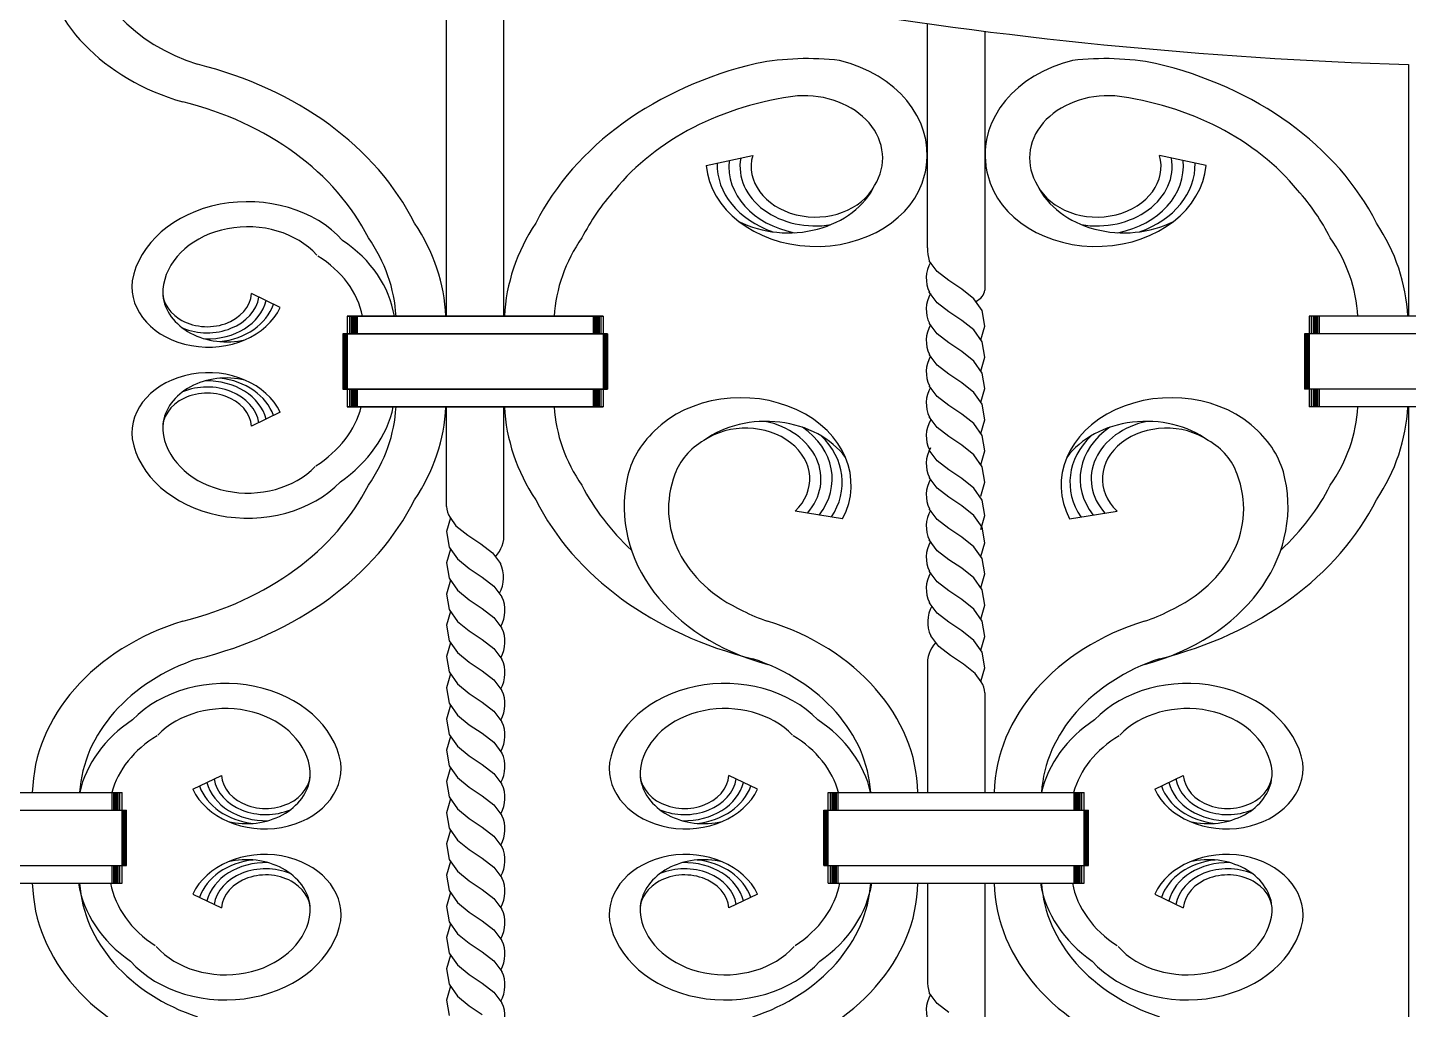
# Model space of a CAD drawing. Extents: x 12262 to 40734, y 30451 to 49613.
# Drawn here: x 31573 to 32090, y 44596 to 44964 of the extents above; entities that cross this region are included whole.
import ezdxf

# ---------------------------------------------------------------- set-up
doc = ezdxf.new("R2010")
doc.units = 0
doc.header["$LTSCALE"] = 0.85
doc.header["$MEASUREMENT"] = 0
doc.layers.get('0').update_dxf_attribs({"linetype": 'CONTINUOUS'})

# ---------------------------------------------------------------- blocks, each defined once
blk = doc.blocks.new('A$C2EF91AEA')
for p, q in [((2592.18, 1539.19), (2592.18, 1684.19)), ((2613.65, 1539.19), (2613.65, 1678.85)), ((2772.37, 1564.75), (2772.37, 1648.75)), ((2793.84, 1645.9), (2793.84, 1548.97)), ((2952.56, 1633.47), (2952.56, 1539.19)), ((2689.44, 1595.58), (2706.88, 1599.42)), ((2876.77, 1595.58), (2859.32, 1599.42)), ((2773.07, 1559.93), (2773.06, 1559.95)), ((2776.05, 1555.93), (2773.07, 1559.93)), ((2780.43, 1552.55), (2776.05, 1555.93)), ((2785.3, 1549.31), (2780.43, 1552.55)), ((2529.87, 1542.42), (2519.15, 1547.63)), ((2773.07, 1548.23), (2773.06, 1548.25)), ((2776.05, 1544.23), (2773.07, 1548.23)), ((2789.76, 1545.72), (2785.3, 1549.31)), ((2780.43, 1540.85), (2776.05, 1544.23)), ((2792.91, 1541.28), (2789.76, 1545.72)), ((2650.86, 1539.19), (2554.97, 1539.19)), ((2554.97, 1539.19), (2650.86, 1539.19)), ((2554.97, 1539.19), (2554.97, 1505.21)), ((2554.97, 1539.19), (2554.97, 1532.58)), ((2554.97, 1539.19), (2554.97, 1532.58)), ((2554.97, 1539.19), (2554.97, 1505.21)), ((2555.81, 1539.19), (2555.81, 1532.58)), ((2555.81, 1539.19), (2555.81, 1532.58)), ((2556.47, 1539.19), (2556.47, 1532.58)), ((2556.47, 1539.19), (2556.47, 1532.58)), ((2556.98, 1539.19), (2556.98, 1532.58)), ((2556.98, 1539.19), (2556.98, 1532.58)), ((2557.39, 1539.19), (2557.39, 1532.58)), ((2557.39, 1539.19), (2557.39, 1532.58)), ((2557.73, 1539.19), (2557.73, 1532.58)), ((2557.73, 1539.19), (2557.73, 1532.58)), ((2557.98, 1539.19), (2557.98, 1532.58)), ((2557.98, 1539.19), (2557.98, 1532.58)), ((2558.15, 1539.19), (2558.15, 1532.58)), ((2558.15, 1539.19), (2558.15, 1532.58)), ((2558.71, 1539.19), (2558.71, 1532.58)), ((2558.71, 1539.19), (2558.71, 1532.58)), ((2647.11, 1539.19), (2647.11, 1532.58)), ((2647.11, 1539.19), (2647.11, 1532.58)), ((2647.68, 1539.19), (2647.68, 1532.58)), ((2647.68, 1539.19), (2647.68, 1532.58)), ((2647.85, 1539.19), (2647.85, 1532.58)), ((2647.85, 1539.19), (2647.85, 1532.58)), ((2648.1, 1539.19), (2648.1, 1532.58)), ((2648.1, 1539.19), (2648.1, 1532.58)), ((2648.43, 1539.19), (2648.43, 1532.58)), ((2648.43, 1539.19), (2648.43, 1532.58)), ((2648.85, 1539.19), (2648.85, 1532.58)), ((2648.85, 1539.19), (2648.85, 1532.58)), ((2649.35, 1539.19), (2649.35, 1532.58)), ((2649.35, 1539.19), (2649.35, 1532.58)), ((2650.02, 1539.19), (2650.02, 1532.58)), ((2650.02, 1539.19), (2650.02, 1532.58)), ((2650.86, 1539.19), (2650.86, 1505.21)), ((2650.86, 1539.19), (2650.86, 1532.58)), ((2650.86, 1539.19), (2650.86, 1532.58)), ((2650.86, 1539.19), (2650.86, 1505.21)), ((2773.07, 1536.53), (2773.06, 1536.55)), ((2776.05, 1532.53), (2773.07, 1536.53)), ((2785.3, 1537.61), (2780.43, 1540.85)), ((2789.76, 1534.02), (2785.3, 1537.61)), ((2793.85, 1535.49), (2792.91, 1541.28)), ((2915.35, 1539.19), (2915.35, 1505.21)), ((2915.35, 1539.19), (2915.35, 1532.58)), ((2960.5, 1539.19), (2915.35, 1539.19)), ((2916.19, 1539.19), (2916.19, 1532.58)), ((2916.86, 1539.19), (2916.86, 1532.58)), ((2917.36, 1539.19), (2917.36, 1532.58)), ((2917.78, 1539.19), (2917.78, 1532.58)), ((2918.11, 1539.19), (2918.11, 1532.58)), ((2918.36, 1539.19), (2918.36, 1532.58)), ((2918.53, 1539.19), (2918.53, 1532.58)), ((2919.1, 1539.19), (2919.1, 1532.58)), ((2652.53, 1532.58), (2553.3, 1532.58)), ((2553.3, 1532.58), (2652.53, 1532.58)), ((2553.3, 1532.58), (2553.3, 1511.83)), ((2553.3, 1532.58), (2553.3, 1511.83)), ((2553.8, 1532.58), (2553.8, 1511.83)), ((2553.8, 1532.58), (2553.8, 1511.83)), ((2554.22, 1532.58), (2554.22, 1511.83)), ((2554.22, 1532.58), (2554.22, 1511.83)), ((2554.55, 1532.58), (2554.55, 1511.83)), ((2554.55, 1532.58), (2554.55, 1511.83)), ((2554.72, 1532.58), (2554.72, 1511.83)), ((2554.72, 1532.58), (2554.72, 1511.83)), ((2651.11, 1532.58), (2651.11, 1511.83)), ((2651.11, 1532.58), (2651.11, 1511.83)), ((2651.28, 1532.58), (2651.28, 1511.83)), ((2651.28, 1532.58), (2651.28, 1511.83)), ((2651.61, 1532.58), (2651.61, 1511.83)), ((2651.61, 1532.58), (2651.61, 1511.83)), ((2652.03, 1532.58), (2652.03, 1511.83)), ((2652.03, 1532.58), (2652.03, 1511.83)), ((2652.53, 1532.58), (2652.53, 1511.83)), ((2652.53, 1532.58), (2652.53, 1511.83)), ((2780.43, 1529.15), (2776.05, 1532.53)), ((2792.91, 1529.58), (2789.76, 1534.02)), ((2792.38, 1530.32), (2793.85, 1535.49)), ((2913.68, 1532.58), (2913.68, 1511.83)), ((2962.17, 1532.58), (2913.68, 1532.58)), ((2914.18, 1532.58), (2914.18, 1511.83)), ((2914.6, 1532.58), (2914.6, 1511.83)), ((2914.93, 1532.58), (2914.93, 1511.83)), ((2915.1, 1532.58), (2915.1, 1511.83)), ((2785.3, 1525.91), (2780.43, 1529.15)), ((2793.85, 1523.8), (2792.91, 1529.58)), ((2773.07, 1524.83), (2773.06, 1524.85)), ((2776.05, 1520.83), (2773.07, 1524.83)), ((2789.76, 1522.32), (2785.3, 1525.91)), ((2792.91, 1517.88), (2789.76, 1522.32)), ((2792.38, 1518.62), (2793.85, 1523.8)), ((2780.43, 1517.45), (2776.05, 1520.83)), ((2785.3, 1514.21), (2780.43, 1517.45)), ((2793.85, 1512.1), (2792.91, 1517.88)), ((2652.53, 1511.83), (2553.3, 1511.83)), ((2553.3, 1511.83), (2652.53, 1511.83)), ((2554.97, 1511.83), (2554.97, 1505.21)), ((2554.97, 1511.83), (2554.97, 1505.21)), ((2555.81, 1511.83), (2555.81, 1505.21)), ((2555.81, 1511.83), (2555.81, 1505.21)), ((2556.47, 1511.83), (2556.47, 1505.21)), ((2556.47, 1511.83), (2556.47, 1505.21)), ((2556.98, 1511.83), (2556.98, 1505.21)), ((2556.98, 1511.83), (2556.98, 1505.21)), ((2557.39, 1511.83), (2557.39, 1505.21)), ((2557.39, 1511.83), (2557.39, 1505.21)), ((2557.73, 1511.83), (2557.73, 1505.21)), ((2557.73, 1511.83), (2557.73, 1505.21)), ((2557.98, 1511.83), (2557.98, 1505.21)), ((2557.98, 1511.83), (2557.98, 1505.21)), ((2558.15, 1511.83), (2558.15, 1505.21)), ((2558.15, 1511.83), (2558.15, 1505.21)), ((2558.71, 1511.83), (2558.71, 1505.21)), ((2558.71, 1511.83), (2558.71, 1505.21)), ((2647.11, 1511.83), (2647.11, 1505.21)), ((2647.11, 1511.83), (2647.11, 1505.21)), ((2647.68, 1511.83), (2647.68, 1505.21)), ((2647.68, 1511.83), (2647.68, 1505.21)), ((2647.85, 1511.83), (2647.85, 1505.21)), ((2647.85, 1511.83), (2647.85, 1505.21)), ((2648.1, 1511.83), (2648.1, 1505.21)), ((2648.1, 1511.83), (2648.1, 1505.21)), ((2648.43, 1511.83), (2648.43, 1505.21)), ((2648.43, 1511.83), (2648.43, 1505.21)), ((2648.85, 1511.83), (2648.85, 1505.21)), ((2648.85, 1511.83), (2648.85, 1505.21)), ((2649.35, 1511.83), (2649.35, 1505.21)), ((2649.35, 1511.83), (2649.35, 1505.21)), ((2650.02, 1511.83), (2650.02, 1505.21)), ((2650.02, 1511.83), (2650.02, 1505.21)), ((2650.86, 1511.83), (2650.86, 1505.21)), ((2650.86, 1511.83), (2650.86, 1505.21)), ((2773.07, 1513.13), (2773.06, 1513.15)), ((2776.05, 1509.13), (2773.07, 1513.13)), ((2789.76, 1510.62), (2785.3, 1514.21)), ((2792.91, 1506.18), (2789.76, 1510.62)), ((2792.38, 1506.92), (2793.85, 1512.1)), ((2962.17, 1511.83), (2913.68, 1511.83)), ((2915.35, 1511.83), (2915.35, 1505.21)), ((2916.19, 1511.83), (2916.19, 1505.21)), ((2916.86, 1511.83), (2916.86, 1505.21)), ((2917.36, 1511.83), (2917.36, 1505.21)), ((2917.78, 1511.83), (2917.78, 1505.21)), ((2918.11, 1511.83), (2918.11, 1505.21)), ((2918.36, 1511.83), (2918.36, 1505.21)), ((2918.53, 1511.83), (2918.53, 1505.21)), ((2919.1, 1511.83), (2919.1, 1505.21)), ((2780.43, 1505.75), (2776.05, 1509.13)), ((2785.3, 1502.52), (2780.43, 1505.75)), ((2793.85, 1500.4), (2792.91, 1506.18)), ((2529.87, 1503.17), (2519.15, 1497.96)), ((2650.86, 1505.21), (2554.97, 1505.21)), ((2554.97, 1505.21), (2650.86, 1505.21)), ((2592.18, 1467.93), (2592.18, 1505.21)), ((2613.65, 1456.1), (2613.65, 1505.21)), ((2773.07, 1501.43), (2773.06, 1501.45)), ((2776.05, 1497.43), (2773.07, 1501.43)), ((2789.76, 1498.92), (2785.3, 1502.52)), ((2792.38, 1495.22), (2793.85, 1500.4)), ((2960.5, 1505.21), (2915.35, 1505.21)), ((2952.56, 1505.21), (2952.56, 1182.36)), ((2780.43, 1494.05), (2776.05, 1497.43)), ((2792.91, 1494.48), (2789.76, 1498.92)), ((2785.3, 1490.82), (2780.43, 1494.05)), ((2789.76, 1487.22), (2785.3, 1490.82)), ((2793.85, 1488.7), (2792.91, 1494.48)), ((2773.07, 1488.94), (2773.06, 1488.96)), ((2776.05, 1484.94), (2773.07, 1488.94)), ((2780.43, 1481.57), (2776.05, 1484.94)), ((2792.91, 1482.78), (2789.76, 1487.22)), ((2792.38, 1483.52), (2793.85, 1488.7)), ((2785.3, 1478.33), (2780.43, 1481.57)), ((2793.85, 1477), (2792.91, 1482.78)), ((2773.07, 1478.74), (2773.06, 1478.76)), ((2776.05, 1474.74), (2773.07, 1478.74)), ((2780.43, 1471.37), (2776.05, 1474.74)), ((2789.76, 1474.73), (2785.3, 1478.33)), ((2792.91, 1470.29), (2789.76, 1474.73)), ((2792.38, 1471.82), (2793.85, 1477)), ((2785.3, 1468.13), (2780.43, 1471.37)), ((2793.85, 1464.51), (2792.91, 1470.29)), ((2740.57, 1463.3), (2722.82, 1466.14)), ((2773.07, 1467.04), (2773.06, 1467.06)), ((2776.05, 1463.04), (2773.07, 1467.04)), ((2789.76, 1464.53), (2785.3, 1468.13)), ((2792.91, 1460.09), (2789.76, 1464.53)), ((2792.38, 1459.33), (2793.85, 1464.51)), ((2825.64, 1463.3), (2843.39, 1466.14)), ((2593.64, 1463.65), (2592.17, 1458.47)), ((2593.55, 1463.77), (2595.73, 1460.69)), ((2595.73, 1460.69), (2600.19, 1457.1)), ((2780.43, 1459.67), (2776.05, 1463.04)), ((2785.3, 1456.43), (2780.43, 1459.67)), ((2793.85, 1454.31), (2792.91, 1460.09)), ((2592.17, 1458.47), (2593.11, 1452.69)), ((2600.19, 1457.1), (2605.06, 1453.86)), ((2605.06, 1453.86), (2609.44, 1450.49)), ((2773.07, 1455.35), (2773.06, 1455.36)), ((2776.05, 1451.34), (2773.07, 1455.35)), ((2789.76, 1452.83), (2785.3, 1456.43)), ((2792.38, 1449.13), (2793.85, 1454.31)), ((2593.64, 1451.95), (2592.17, 1446.78)), ((2593.11, 1452.69), (2596.26, 1448.25)), ((2609.44, 1450.49), (2612.42, 1446.48)), ((2780.43, 1447.97), (2776.05, 1451.34)), ((2792.91, 1448.39), (2789.76, 1452.83)), ((2592.17, 1446.78), (2593.11, 1440.99)), ((2596.26, 1448.25), (2600.72, 1444.66)), ((2600.72, 1444.66), (2605.59, 1441.42)), ((2612.42, 1446.48), (2612.43, 1446.46)), ((2773.07, 1443.65), (2773.06, 1443.66)), ((2776.05, 1439.64), (2773.07, 1443.65)), ((2785.3, 1444.73), (2780.43, 1447.97)), ((2789.76, 1441.13), (2785.3, 1444.73)), ((2793.85, 1442.61), (2792.91, 1448.39)), ((2593.64, 1440.25), (2592.17, 1435.08)), ((2593.11, 1440.99), (2596.26, 1436.55)), ((2605.59, 1441.42), (2609.96, 1438.04)), ((2780.43, 1436.27), (2776.05, 1439.64)), ((2792.91, 1436.69), (2789.76, 1441.13)), ((2792.38, 1437.43), (2793.85, 1442.61)), ((2592.17, 1435.08), (2593.11, 1429.3)), ((2596.26, 1436.55), (2600.72, 1432.96)), ((2609.96, 1438.04), (2612.95, 1434.04)), ((2612.95, 1434.04), (2612.95, 1434.02)), ((2785.3, 1433.03), (2780.43, 1436.27)), ((2789.76, 1429.43), (2785.3, 1433.03)), ((2793.85, 1430.91), (2792.91, 1436.69)), ((2593.64, 1428.55), (2592.17, 1423.38)), ((2593.11, 1429.3), (2596.26, 1424.85)), ((2600.72, 1432.96), (2605.59, 1429.72)), ((2605.59, 1429.72), (2609.96, 1426.34)), ((2773.07, 1431.95), (2773.06, 1431.96)), ((2776.05, 1427.94), (2773.07, 1431.95)), ((2780.43, 1424.57), (2776.05, 1427.94)), ((2792.91, 1424.99), (2789.76, 1429.43)), ((2792.38, 1425.74), (2793.85, 1430.91)), ((2592.17, 1423.38), (2593.11, 1417.6)), ((2596.26, 1424.85), (2600.72, 1421.26)), ((2609.96, 1426.34), (2612.95, 1422.34)), ((2785.3, 1421.33), (2780.43, 1424.57)), ((2793.85, 1419.21), (2792.91, 1424.99)), ((2593.11, 1417.6), (2596.26, 1413.15)), ((2600.72, 1421.26), (2605.59, 1418.02)), ((2605.59, 1418.02), (2609.96, 1414.64)), ((2612.95, 1422.34), (2612.95, 1422.32)), ((2773.59, 1419.5), (2773.59, 1419.52)), ((2776.58, 1415.5), (2773.59, 1419.5)), ((2789.76, 1417.73), (2785.3, 1421.33)), ((2792.91, 1413.29), (2789.76, 1417.73)), ((2792.38, 1414.04), (2793.85, 1419.21)), ((2593.64, 1416.85), (2592.17, 1411.68)), ((2596.26, 1413.15), (2600.72, 1409.56)), ((2609.96, 1414.64), (2612.95, 1410.64)), ((2780.96, 1412.13), (2776.58, 1415.5)), ((2793.85, 1407.51), (2792.91, 1413.29)), ((2592.17, 1411.68), (2593.11, 1405.9)), ((2600.72, 1409.56), (2605.59, 1406.32)), ((2612.95, 1410.64), (2612.95, 1410.62)), ((2772.37, 1409.89), (2772.37, 1360.78)), ((2785.82, 1408.89), (2780.96, 1412.13)), ((2790.28, 1405.29), (2785.82, 1408.89)), ((2792.38, 1402.34), (2793.85, 1407.51)), ((2593.64, 1405.15), (2592.17, 1399.98)), ((2593.11, 1405.9), (2596.26, 1401.46)), ((2605.59, 1406.32), (2609.96, 1402.95)), ((2609.96, 1402.95), (2612.95, 1398.94)), ((2792.47, 1402.21), (2790.28, 1405.29)), ((2592.17, 1399.98), (2593.11, 1394.2)), ((2596.26, 1401.46), (2600.72, 1397.86)), ((2600.72, 1397.86), (2605.59, 1394.62)), ((2612.95, 1398.94), (2612.95, 1398.92)), ((2793.84, 1398.06), (2793.84, 1360.78)), ((2593.64, 1393.46), (2592.17, 1388.28)), ((2593.11, 1394.2), (2596.26, 1389.76)), ((2605.59, 1394.62), (2609.96, 1391.25)), ((2592.17, 1388.28), (2593.11, 1382.5)), ((2596.26, 1389.76), (2600.72, 1386.16)), ((2609.96, 1391.25), (2612.95, 1387.24)), ((2612.95, 1387.24), (2612.95, 1387.23)), ((2593.64, 1381.76), (2592.17, 1376.58)), ((2593.11, 1382.5), (2596.26, 1378.06)), ((2600.72, 1386.16), (2605.59, 1382.92)), ((2605.59, 1382.92), (2609.96, 1379.55)), ((2592.17, 1376.58), (2593.11, 1370.8)), ((2596.26, 1378.06), (2600.72, 1374.46)), ((2609.96, 1379.55), (2612.95, 1375.54)), ((2600.72, 1374.46), (2605.59, 1371.22)), ((2605.59, 1371.22), (2609.96, 1367.85)), ((2612.95, 1375.54), (2612.95, 1375.53)), ((2497.12, 1361.96), (2507.84, 1367.17)), ((2593.64, 1370.06), (2592.17, 1364.88)), ((2593.11, 1370.8), (2596.26, 1366.36)), ((2596.26, 1366.36), (2600.72, 1362.76)), ((2609.96, 1367.85), (2612.95, 1363.84)), ((2708.71, 1361.96), (2697.99, 1367.17)), ((2857.5, 1361.96), (2868.22, 1367.17)), ((2374.78, 1360.78), (2470.67, 1360.78)), ((2466.92, 1354.16), (2466.92, 1360.78)), ((2467.49, 1354.16), (2467.49, 1360.78)), ((2467.66, 1354.16), (2467.66, 1360.78)), ((2467.91, 1354.16), (2467.91, 1360.78)), ((2468.24, 1354.16), (2468.24, 1360.78)), ((2468.66, 1354.16), (2468.66, 1360.78)), ((2469.16, 1354.16), (2469.16, 1360.78)), ((2469.83, 1354.16), (2469.83, 1360.78)), ((2470.67, 1354.16), (2470.67, 1360.78)), ((2470.67, 1326.79), (2470.67, 1360.78)), ((2592.17, 1364.88), (2593.11, 1359.1)), ((2600.72, 1362.76), (2605.59, 1359.52)), ((2612.95, 1363.84), (2612.95, 1363.83)), ((2735.16, 1360.78), (2831.05, 1360.78)), ((2735.16, 1354.16), (2735.16, 1360.78)), ((2735.16, 1326.79), (2735.16, 1360.78)), ((2736, 1354.16), (2736, 1360.78)), ((2736.67, 1354.16), (2736.67, 1360.78)), ((2737.17, 1354.16), (2737.17, 1360.78)), ((2737.59, 1354.16), (2737.59, 1360.78)), ((2737.92, 1354.16), (2737.92, 1360.78)), ((2738.17, 1354.16), (2738.17, 1360.78)), ((2738.34, 1354.16), (2738.34, 1360.78)), ((2738.91, 1354.16), (2738.91, 1360.78)), ((2827.3, 1354.16), (2827.3, 1360.78)), ((2827.87, 1354.16), (2827.87, 1360.78)), ((2828.04, 1354.16), (2828.04, 1360.78)), ((2828.29, 1354.16), (2828.29, 1360.78)), ((2828.62, 1354.16), (2828.62, 1360.78)), ((2829.04, 1354.16), (2829.04, 1360.78)), ((2829.54, 1354.16), (2829.54, 1360.78)), ((2830.21, 1354.16), (2830.21, 1360.78)), ((2831.05, 1354.16), (2831.05, 1360.78)), ((2831.05, 1326.79), (2831.05, 1360.78)), ((2593.64, 1358.36), (2592.17, 1353.18)), ((2593.11, 1359.1), (2596.26, 1354.66)), ((2605.59, 1359.52), (2609.96, 1356.15)), ((2609.96, 1356.15), (2612.95, 1352.15)), ((2373.11, 1354.16), (2472.34, 1354.16)), ((2470.92, 1333.41), (2470.92, 1354.16)), ((2471.08, 1333.41), (2471.08, 1354.16)), ((2471.42, 1333.41), (2471.42, 1354.16)), ((2471.84, 1333.41), (2471.84, 1354.16)), ((2472.34, 1333.41), (2472.34, 1354.16)), ((2592.17, 1353.18), (2593.11, 1347.4)), ((2596.26, 1354.66), (2600.72, 1351.06)), ((2600.72, 1351.06), (2605.59, 1347.82)), ((2612.95, 1352.15), (2612.95, 1352.13)), ((2733.49, 1354.16), (2832.72, 1354.16)), ((2733.49, 1333.41), (2733.49, 1354.16)), ((2733.99, 1333.41), (2733.99, 1354.16)), ((2734.41, 1333.41), (2734.41, 1354.16)), ((2734.74, 1333.41), (2734.74, 1354.16)), ((2734.91, 1333.41), (2734.91, 1354.16)), ((2831.3, 1333.41), (2831.3, 1354.16)), ((2831.47, 1333.41), (2831.47, 1354.16)), ((2831.8, 1333.41), (2831.8, 1354.16)), ((2832.22, 1333.41), (2832.22, 1354.16)), ((2832.72, 1333.41), (2832.72, 1354.16)), ((2593.64, 1346.66), (2592.17, 1341.48)), ((2593.11, 1347.4), (2596.26, 1342.96)), ((2605.59, 1347.82), (2609.96, 1344.45)), ((2592.17, 1341.48), (2593.11, 1335.7)), ((2596.26, 1342.96), (2600.72, 1339.36)), ((2609.96, 1344.45), (2612.95, 1340.45)), ((2612.95, 1340.45), (2612.95, 1340.43)), ((2593.64, 1334.96), (2592.17, 1329.78)), ((2593.11, 1335.7), (2596.26, 1331.26)), ((2600.72, 1339.36), (2605.59, 1336.13)), ((2605.59, 1336.13), (2609.96, 1332.75)), ((2373.11, 1333.41), (2472.34, 1333.41)), ((2466.92, 1326.79), (2466.92, 1333.41)), ((2467.49, 1326.79), (2467.49, 1333.41)), ((2467.66, 1326.79), (2467.66, 1333.41)), ((2467.91, 1326.79), (2467.91, 1333.41)), ((2468.24, 1326.79), (2468.24, 1333.41)), ((2468.66, 1326.79), (2468.66, 1333.41)), ((2469.16, 1326.79), (2469.16, 1333.41)), ((2469.83, 1326.79), (2469.83, 1333.41)), ((2470.67, 1326.79), (2470.67, 1333.41)), ((2592.17, 1329.78), (2593.11, 1324)), ((2596.26, 1331.26), (2600.72, 1327.67)), ((2609.96, 1332.75), (2612.95, 1328.75)), ((2733.49, 1333.41), (2832.72, 1333.41)), ((2735.16, 1326.79), (2735.16, 1333.41)), ((2736, 1326.79), (2736, 1333.41)), ((2736.67, 1326.79), (2736.67, 1333.41)), ((2737.17, 1326.79), (2737.17, 1333.41)), ((2737.59, 1326.79), (2737.59, 1333.41)), ((2737.92, 1326.79), (2737.92, 1333.41)), ((2738.17, 1326.79), (2738.17, 1333.41)), ((2738.34, 1326.79), (2738.34, 1333.41)), ((2738.91, 1326.79), (2738.91, 1333.41)), ((2827.3, 1326.79), (2827.3, 1333.41)), ((2827.87, 1326.79), (2827.87, 1333.41)), ((2828.04, 1326.79), (2828.04, 1333.41)), ((2828.29, 1326.79), (2828.29, 1333.41)), ((2828.62, 1326.79), (2828.62, 1333.41)), ((2829.04, 1326.79), (2829.04, 1333.41)), ((2829.54, 1326.79), (2829.54, 1333.41)), ((2830.21, 1326.79), (2830.21, 1333.41)), ((2831.05, 1326.79), (2831.05, 1333.41)), ((2374.78, 1326.79), (2470.67, 1326.79)), ((2600.72, 1327.67), (2605.59, 1324.43)), ((2605.59, 1324.43), (2609.96, 1321.05)), ((2612.95, 1328.75), (2612.95, 1328.73)), ((2735.16, 1326.79), (2831.05, 1326.79)), ((2772.37, 1326.79), (2772.37, 1290.52)), ((2793.84, 1326.79), (2793.84, 1274.74)), ((2497.12, 1322.7), (2507.84, 1317.5)), ((2593.64, 1323.26), (2592.17, 1318.08)), ((2593.11, 1324), (2596.26, 1319.56)), ((2596.26, 1319.56), (2600.72, 1315.97)), ((2609.96, 1321.05), (2612.95, 1317.05)), ((2708.71, 1322.7), (2697.99, 1317.5)), ((2857.5, 1322.7), (2868.22, 1317.5)), ((2592.17, 1318.08), (2593.11, 1312.3)), ((2600.72, 1315.97), (2605.59, 1312.73)), ((2612.95, 1317.05), (2612.95, 1317.03)), ((2593.64, 1311.56), (2592.17, 1306.39)), ((2593.11, 1312.3), (2596.26, 1307.86)), ((2605.59, 1312.73), (2609.96, 1309.35)), ((2609.96, 1309.35), (2612.95, 1305.35)), ((2592.17, 1306.39), (2593.11, 1300.6)), ((2596.26, 1307.86), (2600.72, 1304.27)), ((2600.72, 1304.27), (2605.59, 1301.03)), ((2612.95, 1305.35), (2612.95, 1305.33)), ((2593.64, 1299.86), (2592.17, 1294.69)), ((2593.11, 1300.6), (2596.26, 1296.16)), ((2605.59, 1301.03), (2609.96, 1297.65)), ((2592.17, 1294.69), (2593.11, 1288.91)), ((2596.26, 1296.16), (2600.72, 1292.57)), ((2609.96, 1297.65), (2612.95, 1293.65)), ((2612.95, 1293.65), (2612.95, 1293.63)), ((2593.64, 1288.16), (2592.17, 1282.99)), ((2593.11, 1288.91), (2596.26, 1284.46)), ((2600.72, 1292.57), (2605.59, 1289.33)), ((2605.59, 1289.33), (2609.96, 1285.95)), ((2592.17, 1282.99), (2593.11, 1277.21)), ((2596.26, 1284.46), (2600.72, 1280.87)), ((2609.96, 1285.95), (2612.95, 1281.95)), ((2773.07, 1285.7), (2773.06, 1285.72)), ((2776.05, 1281.7), (2773.07, 1285.7)), ((2600.72, 1280.87), (2605.59, 1277.63)), ((2612.95, 1281.95), (2612.95, 1281.93)), ((2780.43, 1278.32), (2776.05, 1281.7))]:
    blk.add_line(p, q)
for centre, major_axis, start_param, end_param in [((3005.21, 2694.64), (1342.07, 0), 4.332138, 4.673148), ((2524.63, 1683.73), (-68.45, 0), 0.087, 1.185726), ((2521.45, 1680.09), (81.64, 0), 3.224333, 4.361136), ((2727.51, 1570.58), (-82.25, 0), 4.566622, 4.9472), ((2725.5, 1599.65), (46.78, 0), -0.109179, 1.267787), ((2840.71, 1599.65), (46.78, 0), 1.873805, 3.250772), ((2838.7, 1570.58), (82.25, 0), 1.335985, 1.716563), ((2460.58, 1536.18), (128.86, 0), 0.380418, 1.268707), ((2745.25, 1536.18), (128.86, 0), 1.861013, 2.761174), ((2820.96, 1536.18), (128.86, 0), 0.380418, 1.28058), ((2460.58, 1536.18), (110.2, 0), 0.380418, 1.268707), ((2739.28, 1543.42), (100.13, 0), 1.72759, 2.567859), ((2726.08, 1598.41), (-29.52, 0), 2.683475, 4.79488), ((2840.13, 1598.41), (29.52, 0), 1.488305, 3.59971), ((2826.92, 1543.42), (-100.13, 0), 3.715326, 4.555595), ((2730.34, 1595.32), (24.02, 0), 2.924328, 5.892324), ((2728.13, 1599.55), (-44.17, 0), 2.922663, 3.233619), ((2838.08, 1599.55), (44.17, 0), 3.049567, 3.360522), ((2835.86, 1595.32), (-24.02, 0), 0.390861, 3.358858), ((2730.64, 1598.01), (-41.32, 0), 0.074511, 2.955438), ((2728.18, 1595.93), (-34.62, 0), -0.020449, 1.161285), ((2730.34, 1595.32), (32.4, 0), 3.057386, 4.466904), ((2730.34, 1595.32), (-28.21, 0), -0.139904, 1.779972), ((2835.57, 1598.01), (41.32, 0), 3.327748, 6.208674), ((2835.86, 1595.32), (28.21, 0), 4.503214, 6.423089), ((2835.86, 1595.32), (-32.4, 0), 1.816281, 3.2258), ((2838.03, 1595.93), (-34.62, 0), 1.980308, 3.162041), ((2517.66, 1547.47), (43.72, 0), 0.619195, 2.998469), ((2745.25, 1536.18), (-110.2, 0), -0.614127, -0.380418), ((2720.27, 1597.7), (34.5, 0), 4.142994, 5.922992), ((2845.94, 1597.7), (34.5, 0), 3.501786, 5.281784), ((2820.96, 1536.18), (110.2, 0), 0.380418, 0.614127), ((2517.66, 1547.47), (31.84, 0), 0.619195, 2.998469), ((2489.06, 1536.21), (102.94, 0), 0.036611, 0.482989), ((2716.77, 1536.21), (102.94, 0), 2.658604, 3.104981), ((2849.44, 1536.21), (102.94, 0), 0.036611, 0.482989), ((2516.74, 1533.58), (56.35, 0), 0.126108, 0.865728), ((2488.58, 1536.31), (84.76, 0), 0.043017, 0.501645), ((2717.24, 1536.31), (84.76, 0), 2.639948, 3.098576), ((2848.97, 1536.31), (-84.76, 0), 3.184609, 3.643237), ((2797.37, 1564.59), (25.01, 0), 3.133545, 3.378221), ((2516.56, 1533.77), (-44.67, 0), 3.295535, 4.052161), ((2790.51, 1553.34), (-18.6, 0), -0.418478, 0.356149), ((2502.95, 1550.29), (28.69, 0), 3.048495, 5.929422), ((2502.5, 1548.45), (16.68, 0), 2.942465, 6.221198), ((2509.8, 1548.51), (-23.96, 0), 0.08094, 1.860939), ((2790.51, 1541.64), (-18.6, 0), -0.418478, 0.356149), ((2787.19, 1549.31), (6.67, 0), -1.056819, -0.064307), ((2502.5, 1548.45), (-19.59, 0), 1.082368, 3.002244), ((2502.5, 1548.45), (-22.5, 0), 1.537028, 2.946547), ((2504.09, 1548.52), (24.04, 0), -1.440537, -0.258804), ((2790.51, 1529.94), (-18.6, 0), -0.418478, 0.356149), ((2790.51, 1518.24), (-18.6, 0), -0.418478, 0.356149), ((2502.95, 1495.3), (28.69, 0), 0.353764, 3.23469), ((2509.8, 1497.08), (23.96, 0), 1.280654, 3.060652), ((2504.09, 1497.07), (-24.04, 0), 3.400397, 4.58213), ((2502.5, 1497.14), (-16.68, 0), 3.20358, 6.482313), ((2502.5, 1497.14), (19.59, 0), 0.139349, 2.059224), ((2502.5, 1497.14), (-22.5, 0), 3.336638, 4.746157), ((2702.46, 1475.93), (41.32, 0), -0.396728, 2.470841), ((2790.51, 1506.54), (-18.6, 0), -0.418478, 0.356149), ((2863.75, 1475.93), (41.32, 0), 0.670751, 3.53832), ((2512.52, 1513.06), (-48.75, 0), 2.252214, 2.936616), ((2512.28, 1513.32), (-60.84, 0), 2.291301, 2.972346), ((2488.58, 1508.09), (-84.76, 0), 2.639948, 3.098576), ((2489.06, 1508.19), (-102.94, 0), 2.658604, 3.104981), ((2716.77, 1508.19), (-102.94, 0), 0.036611, 0.482989), ((2717.24, 1508.09), (-84.76, 0), 0.043017, 0.501645), ((2711.88, 1472.48), (-34.5, 0), 3.671755, 5.451753), ((2854.32, 1472.48), (34.5, 0), 0.831432, 2.61143), ((2848.97, 1508.09), (-84.76, 0), 2.639948, 3.098576), ((2849.44, 1508.19), (-102.94, 0), 2.658604, 3.104981), ((2706.1, 1472.62), (46.78, 0), 2.449243, 2.984651), ((2704.27, 1478.22), (-24.02, 0), 2.453089, 5.421086), ((2704.27, 1478.22), (28.21, 0), -0.611143, 1.308733), ((2704.27, 1478.22), (-32.4, 0), 2.586147, 3.995665), ((2790.51, 1494.2), (-18.6, 0), -0.418478, 0.356149), ((2861.94, 1478.22), (32.4, 0), 2.28752, 3.697039), ((2861.94, 1478.22), (-28.21, 0), -1.308733, 0.611143), ((2861.94, 1478.22), (24.02, 0), 0.8621, 3.830097), ((2860.11, 1472.62), (-46.78, 0), 3.298535, 3.833942), ((2517.66, 1498.12), (43.72, 0), 3.284716, 5.631437), ((2517.66, 1498.12), (31.84, 0), 3.284716, 5.631437), ((2706.3, 1473.94), (-29.52, 0), -0.929357, -0.260968), ((2705.85, 1476.9), (34.62, 0), -0.491688, 0.690046), ((2860.36, 1476.9), (34.62, 0), 2.451547, 3.63328), ((2859.91, 1473.94), (-29.52, 0), 3.402561, 4.070949), ((2790.51, 1483.85), (-18.6, 0), -0.418478, 0.356149), ((2731.28, 1467.09), (-55.92, 0), -0.295309, 1.045289), ((2834.93, 1467.09), (55.92, 0), -1.045289, 0.295309), ((2460.58, 1508.22), (-110.2, 0), 1.872886, 2.761174), ((2745.25, 1508.22), (-110.2, 0), 0.380418, 0.707027), ((2737.41, 1467.8), (78.66, 0), 2.970298, 4.391018), ((2790.51, 1472.15), (-18.6, 0), -0.418478, 0.356149), ((2828.8, 1467.8), (-78.66, 0), 1.892167, 3.312888), ((2820.96, 1508.22), (110.2, 0), -0.707027, -0.380418), ((2460.58, 1508.22), (-128.86, 0), 1.872886, 2.761174), ((2745.25, 1508.22), (-128.86, 0), 0.380418, 1.268707), ((2820.96, 1508.22), (128.86, 0), -1.268707, -0.380418), ((2602.91, 1467.93), (-10.74, 0), 0, 0.51147), ((2790.51, 1460.46), (-18.6, 0), -0.418478, 0.356149), ((2596.02, 1456.97), (17.67, 0), -0.605864, 0.062232), ((2790.51, 1448.76), (-18.6, 0), -0.418478, 0.356149), ((2594.98, 1441.37), (-18.6, 0), 2.723114, 3.497742), ((2790.51, 1437.06), (-18.6, 0), -0.418478, 0.356149), ((2595.5, 1428.93), (18.6, 0), -0.418478, 0.356149), ((2732.01, 1463.28), (52.21, 0), 4.128398, 4.32862), ((2791.04, 1424.62), (-18.6, 0), -0.418478, 0.356149), ((2834.2, 1463.28), (-52.21, 0), 1.954565, 2.154787), ((2526.06, 1359.4), (89.08, 0), 1.946654, 3.122047), ((2679.76, 1359.4), (-89.08, 0), 3.161138, 4.336531), ((2886.44, 1359.4), (89.08, 0), 1.946654, 3.122047), ((2595.5, 1417.23), (18.6, 0), -0.418478, 0.356149), ((2790, 1409.02), (17.67, 0), 2.535729, 3.203825), ((2527.35, 1357.9), (-72.73, 0), -1.169155, -0.050042), ((2595.5, 1405.53), (18.6, 0), -0.418478, 0.356149), ((2678.48, 1357.9), (-72.73, 0), 3.191635, 4.310748), ((2887.73, 1357.9), (-72.73, 0), -1.169155, -0.050042), ((2509.33, 1367), (43.72, 0), 0.143123, 2.489844), ((2696.49, 1367), (43.72, 0), 0.651749, 2.998469), ((2783.1, 1398.06), (10.74, 0), 0, 0.51147), ((2869.71, 1367), (43.72, 0), 0.143123, 2.489844), ((2595.5, 1393.83), (-18.6, 0), 2.723114, 3.497742), ((2509.33, 1367), (31.84, 0), 0.143123, 2.489844), ((2696.49, 1367), (31.84, 0), 0.651749, 2.998469), ((2869.71, 1367), (31.84, 0), 0.143123, 2.489844), ((2511.98, 1352.79), (58.12, 0), 2.269981, 2.966928), ((2595.5, 1382.13), (18.6, 0), -0.418478, 0.356149), ((2693.84, 1352.79), (-58.12, 0), 3.316258, 4.013205), ((2872.36, 1352.79), (-58.12, 0), -0.871612, -0.174665), ((2511.82, 1353.06), (-46.11, 0), -0.916917, -0.213033), ((2694.01, 1353.06), (-46.11, 0), 3.354626, 4.058509), ((2872.2, 1353.06), (46.11, 0), 2.224676, 2.928559), ((2524.04, 1369.83), (28.69, 0), 3.495356, 6.376283), ((2595.5, 1370.43), (-18.6, 0), 2.723114, 3.497742), ((2681.79, 1369.83), (28.69, 0), 3.048495, 5.929422), ((2884.42, 1369.83), (28.69, 0), 3.495356, 6.376283), ((2524.49, 1367.98), (19.59, 0), 3.280941, 5.200817), ((2524.49, 1367.98), (-16.68, 0), 0.061988, 3.34072), ((2517.19, 1368.05), (23.96, 0), 4.422247, 6.202245), ((2681.34, 1367.98), (-16.68, 0), -0.199128, 3.079605), ((2688.64, 1368.05), (-23.96, 0), 0.08094, 1.860939), ((2681.34, 1367.98), (19.59, 0), 4.223961, 6.143837), ((2884.87, 1367.98), (19.59, 0), 3.280941, 5.200817), ((2884.87, 1367.98), (16.68, 0), 3.20358, 6.482313), ((2877.57, 1368.05), (23.96, 0), 4.422247, 6.202245), ((2522.9, 1368.06), (24.04, 0), 3.400397, 4.58213), ((2524.49, 1367.98), (22.5, 0), 3.336638, 4.746157), ((2595.5, 1358.73), (18.6, 0), -0.418478, 0.356149), ((2681.34, 1367.98), (-22.5, 0), 1.537028, 2.946547), ((2682.93, 1368.06), (24.04, 0), -1.440537, -0.258804), ((2883.28, 1368.06), (24.04, 0), 3.400397, 4.58213), ((2884.87, 1367.98), (-22.5, 0), 0.195046, 1.604564), ((2595.5, 1347.04), (-18.6, 0), 2.723114, 3.497742), ((2595.5, 1335.34), (18.6, 0), -0.418478, 0.356149), ((2524.04, 1314.84), (28.69, 0), -0.093098, 2.787829), ((2522.9, 1316.6), (24.04, 0), 1.701055, 2.882789), ((2524.49, 1316.68), (-22.5, 0), 4.678621, 6.08814), ((2517.19, 1316.62), (-23.96, 0), 3.222533, 5.002531), ((2681.79, 1314.84), (28.69, 0), 0.353764, 3.23469), ((2688.64, 1316.62), (23.96, 0), 1.280654, 3.060652), ((2681.34, 1316.68), (-22.5, 0), 3.336638, 4.746157), ((2682.93, 1316.6), (24.04, 0), 0.258804, 1.440537), ((2884.42, 1314.84), (28.69, 0), -0.093098, 2.787829), ((2883.28, 1316.6), (-24.04, 0), -1.440537, -0.258804), ((2884.87, 1316.68), (-22.5, 0), 4.678621, 6.08814), ((2877.57, 1316.62), (-23.96, 0), 3.222533, 5.002531), ((2524.49, 1316.68), (-19.59, 0), 4.223961, 6.143837), ((2524.49, 1316.68), (16.68, 0), -0.199128, 3.079605), ((2681.34, 1316.68), (16.68, 0), 0.061988, 3.34072), ((2681.34, 1316.68), (-19.59, 0), 3.280941, 5.200817), ((2884.87, 1316.68), (19.59, 0), 1.082368, 3.002244), ((2884.87, 1316.68), (-16.68, 0), 2.942465, 6.221198), ((2526.06, 1328.17), (-89.08, 0), 0.019545, 1.194939), ((2512.85, 1332.47), (58.95, 0), 3.263615, 3.986585), ((2527.35, 1329.67), (72.73, 0), 3.191635, 4.310748), ((2512.93, 1332.29), (-47.16, 0), 0.147937, 0.88405), ((2595.5, 1323.64), (18.6, 0), -0.418478, 0.356149), ((2678.48, 1329.67), (72.73, 0), -1.169155, -0.050042), ((2679.76, 1328.17), (89.08, 0), -1.194939, -0.019545), ((2692.89, 1332.29), (-47.16, 0), 2.257542, 2.993655), ((2692.97, 1332.47), (-58.95, 0), 2.296601, 3.019571), ((2886.44, 1328.17), (-89.08, 0), 0.019545, 1.194939), ((2873.24, 1332.47), (58.95, 0), 3.263615, 3.986585), ((2887.73, 1329.67), (72.73, 0), 3.191635, 4.310748), ((2873.32, 1332.29), (47.16, 0), 3.28953, 4.025643), ((2509.33, 1317.66), (31.84, 0), 3.760788, 6.140062), ((2595.5, 1311.94), (18.6, 0), -0.418478, 0.356149), ((2696.49, 1317.66), (-31.84, 0), 0.143123, 2.522398), ((2869.71, 1317.66), (31.84, 0), 3.760788, 6.140062), ((2509.33, 1317.66), (43.72, 0), 3.760788, 6.140062), ((2696.49, 1317.66), (43.72, 0), 3.284716, 5.66399), ((2869.71, 1317.66), (-43.72, 0), 0.619195, 2.998469), ((2595.5, 1300.24), (18.6, 0), -0.418478, 0.356149), ((2595.5, 1288.54), (-18.6, 0), 2.723114, 3.497742), ((2797.37, 1290.36), (25.01, 0), 3.133545, 3.378221), ((2790.51, 1279.11), (-18.6, 0), -0.418478, 0.356149), ((2595.5, 1276.84), (18.6, 0), -0.418478, 0.356149)]:
    blk.add_ellipse(centre, major_axis=major_axis, ratio=0.79131, start_param=start_param, end_param=end_param)

msp = doc.modelspace()

# ---------------------------------------------------------------- block references
msp.add_blockref('A$C2EF91AEA', (29137.29, 43316.64))

doc.saveas('drawing.dxf')
